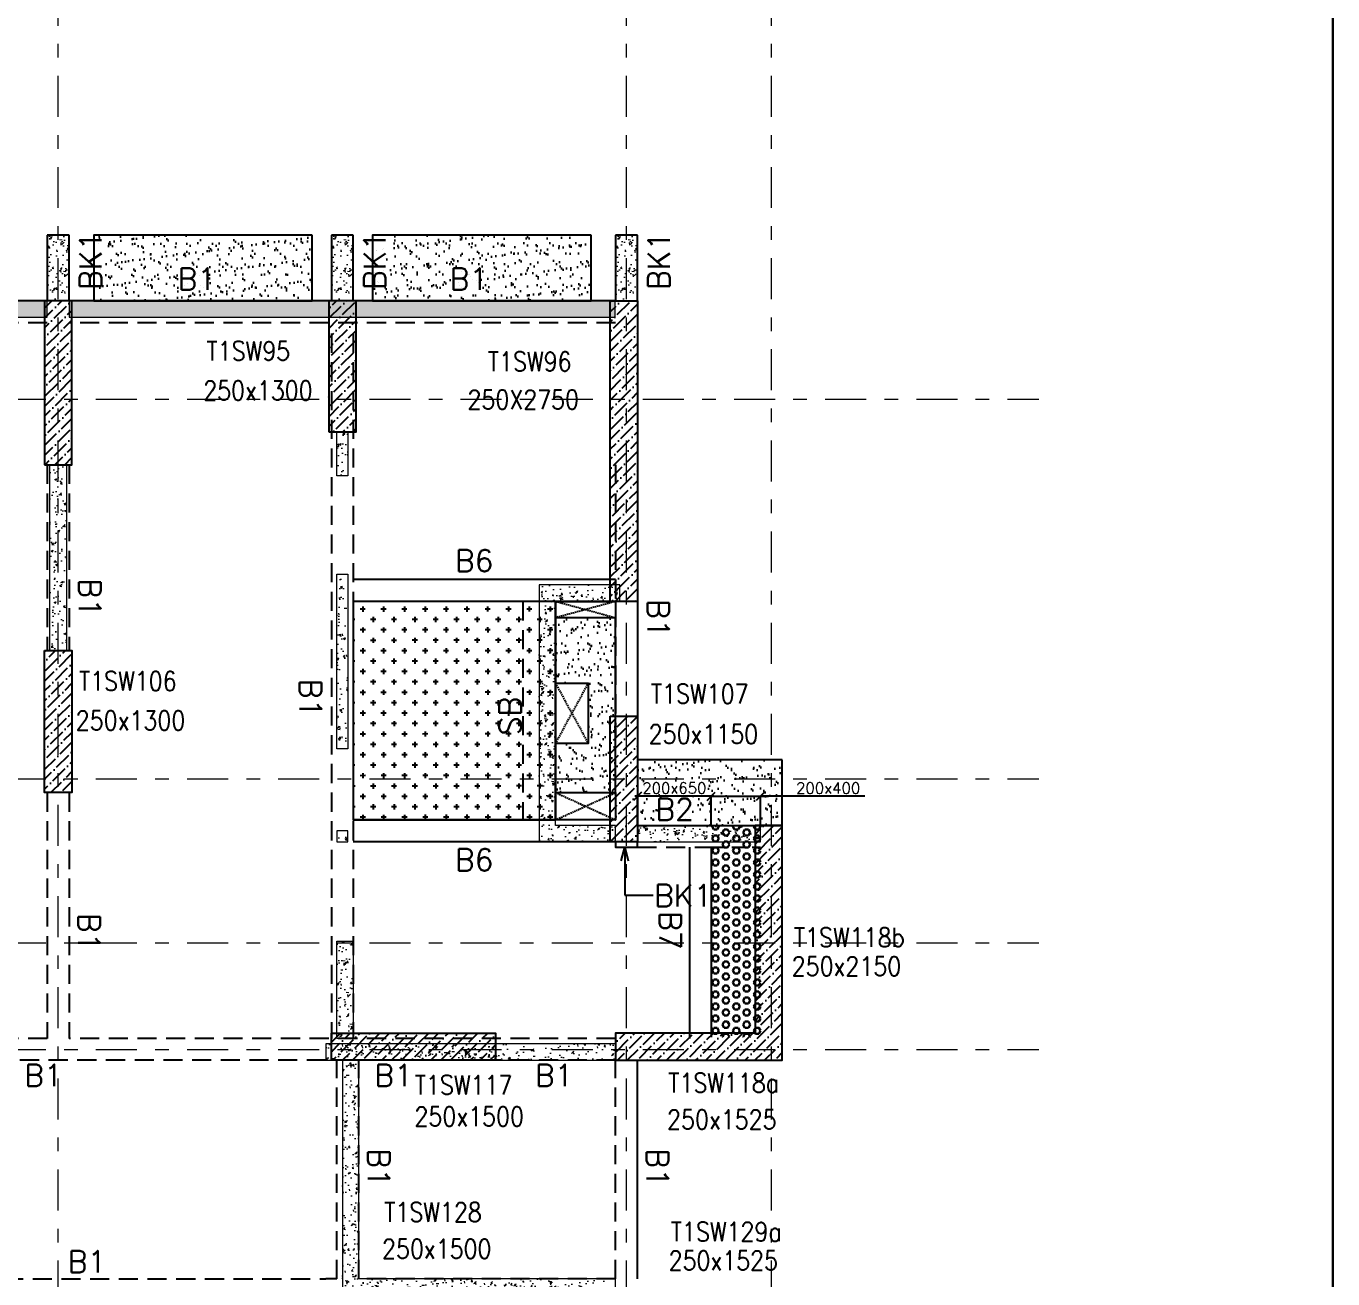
# Model space of a CAD drawing. Header units: millimetres. Extents: x 1078357 to 1340092, y -4684019 to -4550360.
# Drawn here: x 1197357 to 1209312, y -4582661 to -4571198 of the extents above; entities that cross this region are included whole.
import ezdxf

# ---------------------------------------------------------------- set-up
doc = ezdxf.new("R2010")
doc.units = ezdxf.units.MM
doc.header["$PDMODE"] = 35
for name, pattern in [('CONTINOUS', [0]), ('DGN STYLE 7', [8.34, 3.75, -1.67, 1.25, -1.67]), ('HIDDEN', [0.375, 0.25, -0.125]), ('New Retail block$0$CONTINOUS', [0])]:
    doc.linetypes.add(name, pattern=pattern)
doc.layers.get('0').update_dxf_attribs({"lineweight": 0})
doc.layers.get('Defpoints').update_dxf_attribs({"lineweight": 0})
for name, color, linetype, lineweight in [('Combine-boundary', 40, 'Continuous', 30), ('GRID LINE', 8, 'Continuous', 0), ('HATCH', 8, 'Continuous', 30), ('S-COL-IDEN', 30, 'Continuous', 25), ('S-NON STR RCC WALL', 8, 'Continuous', 0)]:
    doc.layers.add(name, color=color, linetype=linetype, lineweight=lineweight)
for name, color, linetype in [('DROP SLAB', 8, 'Continuous'), ('S-BEAM', 3, 'Continuous'), ('S-BEAM-IDEN', 6, 'Continuous'), ('S-COL_STOP', 12, 'Continuous'), ('S-CUTOUT', 8, 'Continuous'), ('S-SLAB-PROJECTION', 2, 'New Retail block$0$CONTINOUS'), ('S-SLAB-STOP', 8, 'New Retail block$0$CONTINOUS')]:
    doc.layers.add(name, color=color, linetype=linetype)
doc.styles.add('Roman', font='romans')
doc.styles.add('ROMANS', font='romans.shx', dxfattribs={"width": 0.85})
doc.dimstyles.new('HARESH', dxfattribs={"dimtxt": 150, "dimasz": 75, "dimexe": 0, "dimexo": 0, "dimgap": 25, "dimtad": 1, "dimdec": 0, "dimdsep": 46, "dimtxsty": 'Roman', "dimblk": 'OBLIQUE', "dimcen": 225, "dimdle": 25, "dimclrd": 2, "dimclre": 2, "dimclrt": 7, "dimadec": 8, "dimazin": 1, "dimtfac": 1, "dimtdec": 0, "dimtmove": 0, "dimatfit": 0, "dimfxl": 1, "dimlwd": -1, "dimlwe": -1, "dimarcsym": 0})
pattern_1 = [(50, (-5225719.91, 23613938.34), (182.184669, -15.93908554), [19.05, -209.55]), (355, (-5225719.9, 23613938.34), (-35.2434214, 191.0568452), [15.24, -167.6405842]), (100.4514447, (-5225704.73, 23613937.02), (146.9412471, 175.1177519), [16.1900088, -178.0902446]), (46.1842, (-5225719.9, 23613989.14), (271.0790409, -42.042328), [28.575, -314.325]), (96.6355576, (-5225697.32, 23613985.64), (237.404134, 247.4261246), [24.2850231, -267.1356082]), (351.1841512, (-5225719.9, 23613989.14), (237.404134, 247.4261246), [22.859967, -251.459732]), (21, (-5225694.51, 23613976.44), (151.6143913, -102.2651982), [19.05, -209.55]), (326, (-5225694.5, 23613976.44), (61.8020283, 184.1879661), [15.24, -167.64]), (71.451445, (-5225681.87, 23613967.92), (213.4164193, 81.9227689), [16.1900088, -178.0899376]), (37.5, (-5225719.91, 23613938.345), (3.08860325, 84.55503887), [0, -165.608, 0, -170.18, 0, -168.275]), (7.5, (-5225719.91, 23613938.345), (66.8196625, 100.18057482), [0, -97.028, 0, -161.798, 0, -64.135]), (327.5, (-5225776.55, 23613938.345), (135.59059517, -5.728744), [0, -63.5, 0, -198.12, 0, -262.89]), (317.5, (-5225801.95, 23613938.34), (148.1291814, 25.42649103), [0, -82.55, 0, -131.572, 0, -186.69])]
pattern_2 = [(50, (-4128495.19, 18929919.16), (182.184669, -15.9390855), [19.05, -209.55]), (355, (-4128495.2, 18929919.16), (-35.2434214, 191.0568452), [15.24, -167.6405842]), (100.4514447, (-4128480.01, 18929917.83), (146.9412471, 175.1177519), [16.1900088, -178.0902446]), (46.1842, (-4128495.2, 18929969.96), (271.0790409, -42.042328), [28.575, -314.325]), (96.6355576, (-4128472.6, 18929966.45), (237.404134, 247.4261246), [24.285023, -267.1356082]), (351.1841512, (-4128495.2, 18929969.96), (237.404134, 247.4261246), [22.859967, -251.459732]), (21, (-4128469.79, 18929957.26), (151.6143913, -102.2651982), [19.05, -209.55]), (326, (-4128469.8, 18929957.26), (61.8020283, 184.1879661), [15.24, -167.64]), (71.451445, (-4128457.16, 18929948.74), (213.4164193, 81.9227689), [16.1900088, -178.0899376]), (37.5, (-4128495.19, 18929919.16), (3.08860325, 84.55503887), [0, -165.608, 0, -170.18, 0, -168.275]), (7.5, (-4128495.19, 18929919.16), (66.8196625, 100.18057482), [0, -97.028, 0, -161.798, 0, -64.135]), (327.5, (-4128551.834, 18929919.16), (135.59059517, -5.728744), [0, -63.5, 0, -198.12, 0, -262.89]), (317.5, (-4128577.23, 18929919.16), (148.1291814, 25.42649103), [0, -82.55, 0, -131.572, 0, -186.69])]
pattern_3 = [(37.4701541, (-1792183.12, 9413858.76), (-4.7236114, 146.8264517), [0, -115.824, 0, -129.54, 0, -123.825]), (7.4701541, (-1792183.12, 9413858.76), (134.9689868, 214.9772528), [0, -62.484, 0, -104.394, 0, -40.005]), (327.4701541, (-1792276.84, 9413858.81), (237.2979035, 0.3075449), [0, -38.1, 0, -137.16, 0, -179.07]), (317.4701541, (-1792276.84, 9413858.81), (229.1017424, 66.759465), [0, -19.05, 0, -89.916, 0, -102.87])]
pattern_4 = [(45, (2236684.96, -9406181.02), (33.67596045, 123.4785217), [158.75, -31.75, 0, -31.75])]

# ---------------------------------------------------------------- blocks, each defined once
blk = doc.blocks.new('_Oblique')
at = {"color": 0, "linetype": 'ByBlock', "lineweight": -2}
blk.add_line((-0.5, -0.5), (0.5, 0.5), dxfattribs=at)
blk = doc.blocks.new('*D551')
at = {"layer": 'Defpoints', "color": 0, "ltscale": 700, "transparency": 16777216}
for p in [(1204075, -4578245), (1203625, -4578511, 0), (1204075, -4578511, 0)]:
    blk.add_point(p, dxfattribs=at)
at = {"layer": 'S-BEAM-IDEN', "color": 2, "ltscale": 700, "transparency": 16777216}
for p, q in [((1203625, -4578245), (1203550, -4578245)), ((1203625, -4578511), (1203625, -4578245)), ((1203625, -4578245), (1204075, -4578245)), ((1203625, -4578245), (1204075, -4578245)), ((1204075, -4578511), (1204075, -4578245)), ((1204075, -4578245), (1204150, -4578245)), ((1205031, -4578245), (1204075, -4578245))]:
    blk.add_line(p, q, dxfattribs=at)
at = {"layer": 'S-BEAM-IDEN', "color": 2, "ltscale": 700, "transparency": 16777216, "xscale": 75, "yscale": 75, "zscale": 75}
blk.add_blockref('_Oblique', (1203625, -4578245), dxfattribs=at)
at = {"layer": 'S-BEAM-IDEN', "color": 2, "ltscale": 700, "transparency": 16777216, "xscale": 75, "yscale": 75, "zscale": 75, "rotation": 180}
blk.add_blockref('_Oblique', (1204075, -4578245), dxfattribs=at)
at = {"layer": 'S-BEAM-IDEN', "ltscale": 700, "transparency": 16777216, "insert": (1204695, -4578170), "char_height": 150, "attachment_point": 5, "style": 'Roman'}
blk.add_mtext('{\\H0.666667x;200x400}', dxfattribs=at)
blk = doc.blocks.new('*D552')
at = {"layer": 'Defpoints', "color": 0, "ltscale": 700, "transparency": 16777216}
for p in [(1202950, -4578245), (1202950, -4578511, 0), (1203625, -4578511)]:
    blk.add_point(p, dxfattribs=at)
at = {"layer": 'S-BEAM-IDEN', "color": 2, "ltscale": 700, "transparency": 16777216}
for p, q in [((1203650, -4578245), (1202925, -4578245)), ((1202950, -4578511), (1202950, -4578245)), ((1203625, -4578511), (1203625, -4578245))]:
    blk.add_line(p, q, dxfattribs=at)
at = {"layer": 'S-BEAM-IDEN', "color": 2, "ltscale": 700, "transparency": 16777216, "xscale": 75, "yscale": 75, "zscale": 75, "rotation": 180}
blk.add_blockref('_Oblique', (1202950, -4578245), dxfattribs=at)
at = {"layer": 'S-BEAM-IDEN', "color": 2, "ltscale": 700, "transparency": 16777216, "xscale": 75, "yscale": 75, "zscale": 75}
blk.add_blockref('_Oblique', (1203625, -4578245), dxfattribs=at)
at = {"layer": 'S-BEAM-IDEN', "ltscale": 700, "transparency": 16777216, "insert": (1203288, -4578170), "char_height": 150, "attachment_point": 5, "style": 'Roman'}
blk.add_mtext('{\\H0.666667x;200x650}', dxfattribs=at)

msp = doc.modelspace()

# ---------------------------------------------------------------- hatches: boundary and pattern name
at = {"layer": 'DROP SLAB'}
h = msp.add_hatch(dxfattribs=at)
h.set_pattern_fill('CROSS', color=8, scale=15, angle=0.03079)
h.set_pattern_definition([(180.03079016, (-2150741.29, 9463994.93), (-95.1987999, -95.3011726), [47.625, -142.875]), (270.03079016, (-2150765.12, 9464018.725), (95.3011726, -95.1987999), [47.625, -142.875])])
h.paths.add_polyline_path([(1202201.3, -4576461.7), (1200350.4, -4576461.7), (1200350.4, -4578461.5), (1202201.3, -4578461.5)])
at = {"layer": 'HATCH'}
h = msp.add_hatch(dxfattribs=at)
h.set_pattern_fill('AR-SAND', color=8, scale=3, angle=179.97015)
h.set_pattern_definition(pattern_3)
h.paths.add_polyline_path([(1199975.4, -4573111.5), (1197975.4, -4573111.5), (1197975.4, -4573711.5), (1199975.4, -4573711.5)])
h = msp.add_hatch(dxfattribs=at)
h.set_pattern_fill('AR-SAND', color=8, scale=3, angle=179.97015)
h.set_pattern_definition(pattern_3)
h.paths.add_polyline_path([(1202525.4, -4573111.5), (1200525.4, -4573111.5), (1200525.4, -4573711.5), (1202525.4, -4573711.5)])
h = msp.add_hatch(dxfattribs=at)
h.set_pattern_fill('AR-SAND', color=8, scale=3, angle=0.02985)
h.set_pattern_definition([(37.47015413, (-3829297.23, 18781933.92), (-4.72361136, 146.8264517), [0, -115.824, 0, -129.54, 0, -123.825]), (7.4701541, (-3829297.23, 18781933.92), (134.9689868, 214.9772528), [0, -62.484, 0, -104.394, 0, -40.005]), (327.4701541, (-3829390.96, 18781933.97), (237.2979035, 0.3075449), [0, -38.1, 0, -137.16, 0, -179.07]), (317.4701541, (-3829390.96, 18781933.97), (229.1017424, 66.759465), [0, -19.05, 0, -89.916, 0, -102.87])])
edge = h.paths.add_edge_path()
edge.add_line((1202735.8, -4576611.5), (1202201.3, -4576611.5))
edge.add_line((1202201.3, -4576611.5), (1202201.3, -4577211.5))
edge.add_line((1202201.3, -4577211.5), (1202500.4, -4577211.5))
edge.add_line((1202500.4, -4577211.5), (1202500.4, -4577761.5))
edge.add_line((1202500.4, -4577761.5), (1202200.4, -4577761.5))
edge.add_line((1202200.4, -4577761.5), (1202200.4, -4578211.5))
edge.add_line((1202200.4, -4578211.5), (1202750.4, -4578211.5))
edge.add_line((1202750.4, -4578211.5), (1202750.4, -4576611.5))
h = msp.add_hatch(dxfattribs=at)
h.set_pattern_fill('AR-SAND', color=8, scale=3, angle=179.97015)
h.set_pattern_definition([(37.4701541, (-2889407.83, 14097877.95), (-4.72361136, 146.8264517), [0, -115.824, 0, -129.54, 0, -123.825]), (7.4701541, (-2889407.83, 14097877.95), (134.9689868, 214.9772528), [0, -62.484, 0, -104.394, 0, -40.005]), (327.4701541, (-2889501.56, 14097878), (237.2979035, 0.3075449), [0, -38.1, 0, -137.16, 0, -179.07]), (317.4701541, (-2889501.56, 14097878), (229.1017424, 66.759465), [0, -19.05, 0, -89.916, 0, -102.87])])
h.paths.add_polyline_path([(1204275.4, -4577911.5), (1202950.4, -4577911.5), (1202950.4, -4578511.5), (1204275.4, -4578511.5)])
at = {"layer": 'HATCH', "ltscale": 1000}
h = msp.add_hatch(dxfattribs=at)
h.set_pattern_fill('HEX', color=8, scale=10, angle=180)
h.set_pattern_definition([(180, (19150.88, 292312.71), (-7e-15, -54.99261315), [31.75, -63.5]), (300, (19150.88, 292312.71), (47.625, 27.4963066), [31.75, -63.5]), (240, (19119.13, 292312.71), (47.625, -27.4963066), [31.75, -63.5])])
h.paths.add_polyline_path([(1204075.4, -4580450.9), (1203625.4, -4580450.9), (1203625.3, -4578511.5), (1204075.3, -4578511.5)])
at = {"layer": 'S-COL_STOP', "lineweight": 25}
h = msp.add_hatch(dxfattribs=at)
h.set_pattern_fill('ANSI36', color=8, scale=20)
h.set_pattern_definition(pattern_4)
h.paths.add_polyline_path([(1197525.6, -4575211.5), (1197775.6, -4575211.5), (1197775.6, -4573711.6), (1197525.6, -4573711.6)])
h = msp.add_hatch(dxfattribs=at)
h.set_pattern_fill('ANSI36', color=8, scale=20)
h.set_pattern_definition(pattern_4)
h.paths.add_polyline_path([(1200125.6, -4574911.6), (1200375.6, -4574911.6), (1200375.6, -4573711.6), (1200125.6, -4573711.6)])
h = msp.add_hatch(dxfattribs=at)
h.set_pattern_fill('ANSI36', color=8, scale=20)
h.set_pattern_definition(pattern_4)
h.paths.add_polyline_path([(1202700.6, -4573711.6), (1202950.6, -4573711.6), (1202950.6, -4576461.7), (1202700.6, -4576461.7)])
h = msp.add_hatch(dxfattribs=at)
h.set_pattern_fill('ANSI36', color=8, scale=20)
h.set_pattern_definition(pattern_4)
h.paths.add_polyline_path([(1197525.6, -4576911.5), (1197775.6, -4576911.5), (1197775.6, -4578211.5), (1197525.6, -4578211.5)])
h = msp.add_hatch(dxfattribs=at)
h.set_pattern_fill('ANSI36', color=8, scale=20)
h.set_pattern_definition(pattern_4)
h.paths.add_polyline_path([(1202700.6, -4577511.5), (1202950.6, -4577511.5), (1202950.6, -4578661.5), (1202700.6, -4578661.5)])
h = msp.add_hatch(dxfattribs=at)
h.set_pattern_fill('ANSI36', color=8, scale=20)
h.set_pattern_definition(pattern_4)
h.paths.add_polyline_path([(1204025.6, -4580411.6), (1202750.6, -4580411.6), (1202750.6, -4580661.6), (1204275.6, -4580661.6), (1204275.6, -4578511.6), (1204025.6, -4578511.6)])
h = msp.add_hatch(dxfattribs=at)
h.set_pattern_fill('ANSI36', color=8, scale=20)
h.set_pattern_definition(pattern_4)
h.paths.add_polyline_path([(1200150.6, -4580411.5), (1201650.6, -4580411.5), (1201650.6, -4580661.5), (1200150.6, -4580661.5)])
at = {"layer": 'S-NON STR RCC WALL'}
h = msp.add_hatch(dxfattribs=at)
h.set_pattern_fill('AR-CONC', color=256, angle=180)
h.set_pattern_definition([(50, (-7336294.34, 32981976.72), (182.184669, -15.93908554), [19.05, -209.55]), (355, (-7336294.34, 32981976.72), (-35.2434214, 191.0568452), [15.24, -167.6405842]), (100.4514447, (-7336279.16, 32981975.4), (146.9412471, 175.1177519), [16.1900088, -178.0902446]), (46.1842, (-7336294.34, 32982027.52), (271.0790409, -42.0423279), [28.575, -314.325]), (96.6355576, (-7336271.75, 32982024.02), (237.404134, 247.4261246), [24.2850231, -267.1356082]), (351.1841512, (-7336294.34, 32982027.52), (237.404134, 247.4261246), [22.859967, -251.459732]), (21, (-7336268.94, 32982014.82), (151.61439127, -102.2651982), [19.05, -209.55]), (326, (-7336268.94, 32982014.82), (61.80202835, 184.1879661), [15.24, -167.64]), (71.451445, (-7336256.3, 32982006.3), (213.4164193, 81.9227689), [16.1900088, -178.0899376]), (37.5, (-7336294.34, 32981976.724), (3.08860325, 84.55503887), [0, -165.608, 0, -170.18, 0, -168.275]), (7.5, (-7336294.34, 32981976.72), (66.8196625, 100.18057482), [0, -97.028, 0, -161.798, 0, -64.135]), (327.5, (-7336350.98, 32981976.724), (135.59059517, -5.72874399), [0, -63.5, 0, -198.12, 0, -262.89]), (317.5, (-7336376.38, 32981976.72), (148.1291814, 25.42649103), [0, -82.55, 0, -131.572, 0, -186.69])])
h.paths.add_polyline_path([(1197750.4, -4573711.5), (1197750.4, -4573111.5), (1197550.4, -4573111.5), (1197550.4, -4573711.5), (1197750.4, -4573711.5)], is_closed=False)
h = msp.add_hatch(dxfattribs=at)
h.set_pattern_fill('AR-CONC', color=256, angle=180)
h.set_pattern_definition([(50, (-7333694.32, 32981976.72), (182.184669, -15.93908554), [19.05, -209.55]), (355, (-7333694.32, 32981976.72), (-35.2434214, 191.0568452), [15.24, -167.6405842]), (100.4514447, (-7333679.14, 32981975.39), (146.9412471, 175.1177519), [16.1900088, -178.0902446]), (46.1842, (-7333694.32, 32982027.52), (271.0790409, -42.0423279), [28.575, -314.325]), (96.6355576, (-7333671.73, 32982024.02), (237.404134, 247.4261246), [24.2850231, -267.1356082]), (351.1841512, (-7333694.32, 32982027.52), (237.404134, 247.4261246), [22.859967, -251.459732]), (21, (-7333668.92, 32982014.82), (151.61439127, -102.2651982), [19.05, -209.55]), (326, (-7333668.92, 32982014.82), (61.80202835, 184.1879661), [15.24, -167.64]), (71.451445, (-7333656.28, 32982006.3), (213.4164193, 81.9227689), [16.1900088, -178.0899376]), (37.5, (-7333694.32, 32981976.72), (3.08860325, 84.55503887), [0, -165.608, 0, -170.18, 0, -168.275]), (7.5, (-7333694.32, 32981976.72), (66.8196625, 100.18057482), [0, -97.028, 0, -161.798, 0, -64.135]), (327.5, (-7333750.96, 32981976.72), (135.59059517, -5.72874399), [0, -63.5, 0, -198.12, 0, -262.89]), (317.5, (-7333776.36, 32981976.72), (148.1291814, 25.42649103), [0, -82.55, 0, -131.572, 0, -186.69])])
h.paths.add_polyline_path([(1200350.4, -4573711.5), (1200350.4, -4573111.5), (1200150.5, -4573111.5), (1200150.5, -4573711.5), (1200350.4, -4573711.5)], is_closed=False)
h = msp.add_hatch(dxfattribs=at)
h.set_pattern_fill('AR-CONC', color=256, angle=180)
h.set_pattern_definition([(50, (-7331094.32, 32981976.72), (182.184669, -15.93908554), [19.05, -209.55]), (355, (-7331094.32, 32981976.72), (-35.2434214, 191.0568452), [15.24, -167.6405842]), (100.4514447, (-7331079.14, 32981975.39), (146.9412471, 175.1177519), [16.1900088, -178.0902446]), (46.1842, (-7331094.32, 32982027.52), (271.0790409, -42.0423279), [28.575, -314.325]), (96.6355576, (-7331071.73, 32982024.02), (237.404134, 247.4261246), [24.2850231, -267.1356082]), (351.1841512, (-7331094.32, 32982027.52), (237.404134, 247.4261246), [22.859967, -251.459732]), (21, (-7331068.92, 32982014.82), (151.61439127, -102.2651982), [19.05, -209.55]), (326, (-7331068.92, 32982014.82), (61.80202835, 184.1879661), [15.24, -167.64]), (71.451445, (-7331056.28, 32982006.3), (213.4164193, 81.9227689), [16.1900088, -178.0899376]), (37.5, (-7331094.32, 32981976.72), (3.08860325, 84.55503887), [0, -165.608, 0, -170.18, 0, -168.275]), (7.5, (-7331094.32, 32981976.72), (66.8196625, 100.18057482), [0, -97.028, 0, -161.798, 0, -64.135]), (327.5, (-7331150.96, 32981976.72), (135.59059517, -5.72874399), [0, -63.5, 0, -198.12, 0, -262.89]), (317.5, (-7331176.36, 32981976.72), (148.1291814, 25.42649103), [0, -82.55, 0, -131.572, 0, -186.69])])
h.paths.add_polyline_path([(1202950.4, -4573711.5), (1202950.4, -4573111.5), (1202750.5, -4573111.5), (1202750.5, -4573711.5), (1202950.4, -4573711.5)], is_closed=False)
h = msp.add_hatch(dxfattribs=at)
h.set_pattern_fill('AR-CONC', color=256)
h.set_pattern_definition(pattern_2)
h.paths.add_polyline_path([(1192875.4, -4573711.5), (1192550.4, -4573711.5), (1192550.4, -4573861.5), (1192875.4, -4573861.5)])
h.paths.add_polyline_path([(1194675.4, -4573711.5), (1192875.4, -4573711.5), (1192875.4, -4573861.5), (1194675.4, -4573861.5)])
h.paths.add_polyline_path([(1200625.4, -4573711.6), (1199875.4, -4573711.6), (1199875.4, -4573861.5), (1200625.4, -4573861.5)])
h.paths.add_polyline_path([(1199875.4, -4573711.5), (1198075.4, -4573711.5), (1198075.4, -4573861.5), (1199875.4, -4573861.5)])
h.paths.add_polyline_path([(1195425.4, -4573711.5), (1194675.4, -4573711.5), (1194675.4, -4573861.5), (1195425.4, -4573861.5)])
h.paths.add_polyline_path([(1197225.4, -4573711.5), (1195425.4, -4573711.5), (1195425.4, -4573861.5), (1197225.4, -4573861.5)])
h.paths.add_polyline_path([(1202747.5, -4573711.5), (1202425.4, -4573711.5), (1202425.4, -4573861.5), (1202747.5, -4573861.5)])
h.paths.add_polyline_path([(1198075.4, -4573711.5), (1197750.4, -4573711.5), (1197750.4, -4573861.5), (1198075.4, -4573861.5)])
h.paths.add_polyline_path([(1197550.4, -4573711.5), (1197225.4, -4573711.5), (1197225.4, -4573861.5), (1197550.4, -4573861.5)])
h.paths.add_polyline_path([(1202425.4, -4573711.5), (1200625.4, -4573711.5), (1200625.4, -4573861.5), (1202425.4, -4573861.5)])
h = msp.add_hatch(dxfattribs=at)
h.set_pattern_fill('AR-CONC', color=256, angle=180)
h.set_pattern_definition([(50, (1200263.83, -4390341.82), (182.18467, -15.93909), [19.05, -209.55]), (355, (1200263.83, -4390341.82), (-35.24342, 191.05685), [15.24, -167.64058]), (100.45144, (1200279.01, -4390343.14), (146.94125, 175.11775), [16.19, -178.09024]), (46.1842, (1200263.83, -4390291.02), (271.07904, -42.04233), [28.575, -314.325]), (96.63556, (1200286.42, -4390294.52), (237.40413, 247.42612), [24.28502, -267.1356]), (351.18415, (1200263.83, -4390291.02), (237.40413, 247.42612), [22.85997, -251.45973]), (21, (1200289.23, -4390303.72), (151.61439, -102.2652), [19.05, -209.55]), (326, (1200289.23, -4390303.72), (61.80203, 184.18797), [15.24, -167.64]), (71.45144, (1200301.86, -4390312.24), (213.41642, 81.92277), [16.19, -178.08994]), (37.5, (1200263.83, -4390341.815), (3.088603, 84.55504), [0, -165.608, 0, -170.18, 0, -168.275]), (7.5, (1200263.83, -4390341.815), (66.819663, 100.180575), [0, -97.028, 0, -161.798, 0, -64.135]), (327.5, (1200207.19, -4390341.815), (135.590595, -5.728744), [0, -63.5, 0, -198.12, 0, -262.89]), (317.5, (1200181.79, -4390341.82), (148.12918, 25.42649), [0, -82.55, 0, -131.572, 0, -186.69])])
h.paths.add_polyline_path([(1200200.4, -4574911.5), (1200300.4, -4574911.5), (1200300.4, -4575311.5), (1200200.4, -4575311.5)])
at = {"layer": 'S-NON STR RCC WALL', "ltscale": 700}
h = msp.add_hatch(dxfattribs=at)
h.set_pattern_fill('AR-CONC', color=256)
h.set_pattern_definition([(50, (64459.47, 293960.95), (182.184669, -15.9390855), [19.05, -209.55]), (355, (64459.47, 293960.95), (-35.2434214, 191.056845), [15.24, -167.640584]), (100.4514447, (64474.66, 293959.62), (146.941247, 175.117752), [16.190009, -178.0902446]), (46.1842, (64459.47, 294011.75), (271.079041, -42.042328), [28.575, -314.325]), (96.6355576, (64482.06, 294008.24), (237.404134, 247.426125), [24.285023, -267.135608]), (351.184151, (64459.47, 294011.75), (237.404134, 247.426125), [22.859967, -251.459732]), (21, (64484.87, 293999.05), (151.6143913, -102.265198), [19.05, -209.55]), (326, (64484.87, 293999.05), (61.802028, 184.187966), [15.24, -167.64]), (71.451445, (64497.51, 293990.52), (213.416419, 81.922769), [16.190009, -178.0899376]), (37.5, (64459.475, 293960.946), (3.08860325, 84.5550389), [0, -165.608, 0, -170.18, 0, -168.275]), (7.5, (64459.475, 293960.95), (66.8196625, 100.1805748), [0, -97.028, 0, -161.798, 0, -64.135]), (327.5, (64402.83, 293960.946), (135.5905952, -5.728744), [0, -63.5, 0, -198.12, 0, -262.89]), (317.5, (64377.43, 293960.95), (148.1291814, 25.426491), [0, -82.55, 0, -131.572, 0, -186.69])])
h.paths.add_polyline_path([(1197575.4, -4575211.4), (1197725.4, -4575211.4), (1197725.4, -4576911.4), (1197575.4, -4576911.4)])
at = {"layer": 'S-NON STR RCC WALL'}
h = msp.add_hatch(dxfattribs=at)
h.set_pattern_fill('AR-CONC', color=256, angle=180)
h.set_pattern_definition([(50, (2297488.54, -9074361), (182.184669, -15.9390855), [19.05, -209.55]), (355, (2297488.54, -9074361), (-35.2434214, 191.056845), [15.24, -167.640584]), (100.4514447, (2297503.73, -9074362.33), (146.941247, 175.117752), [16.190009, -178.0902446]), (46.1842, (2297488.54, -9074310.2), (271.079041, -42.042328), [28.575, -314.325]), (96.6355576, (2297511.13, -9074313.7), (237.404134, 247.426125), [24.285023, -267.135608]), (351.184151, (2297488.54, -9074310.2), (237.404134, 247.426125), [22.859967, -251.459732]), (21, (2297513.94, -9074322.9), (151.6143913, -102.265198), [19.05, -209.55]), (326, (2297513.94, -9074322.9), (61.802028, 184.187966), [15.24, -167.64]), (71.451445, (2297526.58, -9074331.42), (213.416419, 81.922769), [16.190009, -178.0899376]), (37.5, (2297488.544, -9074361), (3.08860325, 84.5550389), [0, -165.608, 0, -170.18, 0, -168.275]), (7.5, (2297488.54, -9074361), (66.8196625, 100.1805748), [0, -97.028, 0, -161.798, 0, -64.135]), (327.5, (2297431.9, -9074361), (135.5905952, -5.728744), [0, -63.5, 0, -198.12, 0, -262.89]), (317.5, (2297406.5, -9074361), (148.1291814, 25.426491), [0, -82.55, 0, -131.572, 0, -186.69])])
h.paths.add_polyline_path([(1200200.4, -4576211.5), (1200300.4, -4576211.5), (1200300.4, -4577811.5), (1200200.4, -4577811.5)])
h = msp.add_hatch(dxfattribs=at)
h.set_pattern_fill('AR-CONC', color=256)
h.set_pattern_definition(pattern_1)
h.paths.add_polyline_path([(1202050.4, -4576311.5), (1202050.4, -4578661.5), (1202750.4, -4578661.5), (1202750.4, -4578511.5), (1202200.4, -4578511.5), (1202200.4, -4576461.5), (1202790.4, -4576461.5), (1202790.4, -4576311.5)])
h = msp.add_hatch(dxfattribs=at)
h.set_pattern_fill('AR-CONC', color=256)
h.set_pattern_definition(pattern_1)
h.paths.add_polyline_path([(1204075.4, -4578511.5), (1202950.4, -4578511.5), (1202950.4, -4578661.5), (1204075.4, -4578661.5)])
h = msp.add_hatch(dxfattribs=at)
h.set_pattern_fill('AR-CONC', color=256, angle=180)
h.set_pattern_definition([(50, (2297475.33, -9075725.67), (182.184669, -15.9390855), [19.05, -209.55]), (355, (2297475.33, -9075725.67), (-35.2434214, 191.056845), [15.24, -167.640584]), (100.4514447, (2297490.51, -9075727), (146.941247, 175.117752), [16.190009, -178.0902446]), (46.1842, (2297475.33, -9075674.87), (271.079041, -42.042328), [28.575, -314.325]), (96.6355576, (2297497.92, -9075678.37), (237.404134, 247.426125), [24.285023, -267.135608]), (351.184151, (2297475.33, -9075674.87), (237.404134, 247.426125), [22.859967, -251.459732]), (21, (2297500.73, -9075687.57), (151.6143913, -102.265198), [19.05, -209.55]), (326, (2297500.73, -9075687.57), (61.802028, 184.187966), [15.24, -167.64]), (71.451445, (2297513.36, -9075696.09), (213.416419, 81.922769), [16.190009, -178.0899376]), (37.5, (2297475.33, -9075725.67), (3.08860325, 84.5550389), [0, -165.608, 0, -170.18, 0, -168.275]), (7.5, (2297475.33, -9075725.67), (66.8196625, 100.1805748), [0, -97.028, 0, -161.798, 0, -64.135]), (327.5, (2297418.69, -9075725.67), (135.5905952, -5.728744), [0, -63.5, 0, -198.12, 0, -262.89]), (317.5, (2297393.29, -9075725.67), (148.1291814, 25.426491), [0, -82.55, 0, -131.572, 0, -186.69])])
h.paths.add_polyline_path([(1200200.4, -4578661.5), (1200300.4, -4578661.5), (1200300.4, -4578561.5), (1200200.4, -4578561.5)])
h = msp.add_hatch(dxfattribs=at)
h.set_pattern_fill('AR-CONC', color=256, angle=180)
h.set_pattern_definition([(50, (-6251334.37, 28297957.52), (182.184669, -15.93908554), [19.05, -209.55]), (355, (-6251334.37, 28297957.52), (-35.2434214, 191.0568452), [15.24, -167.6405842]), (100.4514447, (-6251319.19, 28297956.2), (146.9412471, 175.1177519), [16.1900088, -178.0902446]), (46.1842, (-6251334.37, 28298008.32), (271.0790409, -42.042328), [28.575, -314.325]), (96.6355576, (-6251311.78, 28298004.82), (237.404134, 247.4261246), [24.2850231, -267.1356082]), (351.1841512, (-6251334.37, 28298008.32), (237.404134, 247.4261246), [22.859967, -251.459732]), (21, (-6251308.97, 28297995.62), (151.6143913, -102.2651982), [19.05, -209.55]), (326, (-6251308.97, 28297995.62), (61.8020283, 184.1879661), [15.24, -167.64]), (71.451445, (-6251296.33, 28297987.1), (213.4164193, 81.9227689), [16.1900088, -178.0899376]), (37.5, (-6251334.37, 28297957.525), (3.08860325, 84.55503887), [0, -165.608, 0, -170.18, 0, -168.275]), (7.5, (-6251334.37, 28297957.525), (66.8196625, 100.18057482), [0, -97.028, 0, -161.798, 0, -64.135]), (327.5, (-6251391.01, 28297957.525), (135.59059517, -5.72874399), [0, -63.5, 0, -198.12, 0, -262.89]), (317.5, (-6251416.41, 28297957.52), (148.1291814, 25.42649103), [0, -82.55, 0, -131.572, 0, -186.69])])
h.paths.add_polyline_path([(1200200.4, -4579571.5), (1200350.4, -4579571.5), (1200350.4, -4580461.4), (1200200.4, -4580461.4)])
h = msp.add_hatch(dxfattribs=at)
h.set_pattern_fill('AR-CONC', color=256)
h.set_pattern_definition(pattern_2)
h.paths.add_polyline_path([(1202750.4, -4580661.5), (1202750.4, -4580511.5), (1200100.4, -4580511.5), (1200100.4, -4580661.5), (1200250.4, -4580661.5), (1200250.4, -4582811.5), (1202750.4, -4582811.5), (1202750.4, -4582661.5), (1200400.4, -4582661.5), (1200400.4, -4580661.5)])

# ---------------------------------------------------------------- linework, layer by layer
at = {"layer": 'Combine-boundary', "ltscale": 700, "elevation": 0}
msp.add_lwpolyline([(1107925.5, -4563794.5), (1209312.4, -4563794.5), (1209312.4, -4603717.1), (1107925.5, -4603717.1)], close=True, dxfattribs=at)
at = {"layer": 'GRID LINE', "linetype": 'DGN STYLE 7', "ltscale": 100, "elevation": 0}
for points in [[(1197650.4, -4592877.8), (1197650.4, -4570606.9)], [(1202850.4, -4592877.8), (1202850.4, -4570606.9)], [(1204175.4, -4592877.8), (1204175.4, -4570606.9)], [(1111260.2, -4574611.5), (1206623.6, -4574611.5)], [(1111260.2, -4578086.5), (1206623.6, -4578086.5)], [(1111260.2, -4579586.5), (1206623.6, -4579586.5)], [(1111260.2, -4580561.5), (1206623.6, -4580561.5)]]:
    msp.add_lwpolyline(points, dxfattribs=at)
at = {"layer": 'S-BEAM', "linetype": 'CONTINOUS', "ltscale": 700}
for p, q in [((1197750.4, -4573111.5, 0), (1197550.4, -4573111.5, 0)), ((1197550.4, -4573111.5, 0), (1197550.4, -4573711.5, 0)), ((1197750.4, -4573711.5, 0), (1197750.4, -4573111.5, 0)), ((1200350.4, -4573111.5, 0), (1200150.4, -4573111.5, 0)), ((1200150.4, -4573111.5, 0), (1200150.4, -4573711.5, 0)), ((1200350.4, -4573711.5, 0), (1200350.4, -4573111.5, 0)), ((1202950.4, -4573111.5, 0), (1202750.4, -4573111.5, 0)), ((1202750.4, -4573111.5, 0), (1202750.4, -4573711.5, 0)), ((1202950.4, -4573711.5, 0), (1202950.4, -4573111.5, 0)), ((1197550.4, -4573711.5, 0), (1192550.4, -4573711.5, 0)), ((1202750.4, -4573711.5, 0), (1197750.4, -4573711.7, 0)), ((1202950.4, -4575211.4, 0), (1202950.4, -4577711.5, 0)), ((1202950.5, -4578511.5, 0), (1203625.3, -4578511.5, 0)), ((1202950.4, -4582661.5, 0), (1202950.4, -4580661.5, 0))]:
    msp.add_line(p, q, dxfattribs=at)
at = {"layer": 'S-BEAM', "linetype": 'HIDDEN', "ltscale": 700}
for p, q in [((1197550.4, -4573911.5, 0), (1192550.4, -4573911.5, 0)), ((1202750.4, -4573911.5, 0), (1197750.4, -4573911.6, 0)), ((1200150.4, -4574011.5, 0), (1200150.4, -4580461.4, 0)), ((1200350.4, -4574011.5, 0), (1200350.4, -4580461.4, 0)), ((1197550.4, -4575211.4, 0), (1197550.4, -4576911.4, 0)), ((1197750.4, -4575211.4, 0), (1197750.4, -4576911.4, 0)), ((1202750.4, -4575211.4, 0), (1202750.4, -4577711.5, 0)), ((1202751.1, -4575511.5, 0), (1202750.4, -4575511.5, 0)), ((1201901.3, -4576461.7, 0), (1201901.3, -4578461.5, 0)), ((1202201.3, -4576461.7, 0), (1202201.3, -4578461.5, 0)), ((1197550.4, -4578211.5, 0), (1197550.4, -4580461.5, 0)), ((1197750.4, -4578211.5, 0), (1197750.4, -4580461.5, 0)), ((1202950.5, -4578711.5, 0), (1203625.3, -4578711.5, 0)), ((1197550.4, -4580461.4, 0), (1191875.6, -4580461.4, 0)), ((1202750.4, -4580461.4, 0), (1197750.4, -4580461.4, 0)), ((1200100.4, -4580661.4, 0), (1191875.6, -4580661.4, 0)), ((1200200.4, -4582661.5, 0), (1200200.4, -4580661.5, 0)), ((1202750.4, -4580661.4, 0), (1200400.4, -4580661.4, 0)), ((1200400.4, -4582661.5, 0), (1200400.4, -4580661.5, 0)), ((1202750.4, -4582661.5, 0), (1202750.4, -4580661.5, 0)), ((1196105.4, -4582661.5, 0), (1200100.4, -4582661.5, 0)), ((1200200.4, -4582661.5, 0), (1200100.4, -4582661.5, 0)), ((1202750.4, -4582661.5, 0), (1200400.4, -4582661.5, 0))]:
    msp.add_line(p, q, dxfattribs=at)
at = {"layer": 'S-BEAM', "ltscale": 700}
for p, q in [((1202750.5, -4576261.7, 0), (1200350.5, -4576261.7, 0)), ((1202750.3, -4578661.5, 0), (1200350.5, -4578661.5, 0)), ((1203425.3, -4578711.5, 0), (1203425.3, -4580461.5, 0))]:
    msp.add_line(p, q, dxfattribs=at)
at = {"layer": 'S-BEAM', "linetype": 'Continuous', "ltscale": 700}
for p, q in [((1202750.5, -4576461.7, 0), (1200350.5, -4576461.7, 0)), ((1202201.3, -4576461.7, 0), (1202201.3, -4578461.5, 0)), ((1202750.3, -4578461.5, 0), (1200350.5, -4578461.5, 0)), ((1203625.3, -4578711.5, 0), (1203625.3, -4580450.8, 0))]:
    msp.add_line(p, q, dxfattribs=at)
at = {"layer": 'S-BEAM', "linetype": 'ByBlock', "ltscale": 500}
msp.add_line((1203625.3, -4578511.5, 0), (1204075.3, -4578511.5, 0), dxfattribs=at)
at = {"layer": 'S-BEAM', "linetype": 'HIDDEN', "ltscale": 500}
msp.add_line((1203625.3, -4578711.5, 0), (1204075.3, -4578711.5, 0), dxfattribs=at)
at = {"layer": 'S-BEAM', "linetype": 'Continuous', "ltscale": 700, "elevation": 0}
msp.add_lwpolyline([(1202950.5, -4578661.6), (1202750.4, -4578661.6), (1202750.4, -4578711.8), (1202950.5, -4578711.8)], close=True, dxfattribs=at)
at = {"layer": 'S-COL_STOP', "lineweight": 25, "elevation": 0}
for points in [[(1197525.6, -4575211.5), (1197775.6, -4575211.5), (1197775.6, -4573711.6), (1197525.6, -4573711.6)], [(1200125.6, -4574911.6), (1200375.6, -4574911.6), (1200375.6, -4573711.6), (1200125.6, -4573711.6)], [(1197525.6, -4576911.5), (1197775.6, -4576911.5), (1197775.6, -4578211.5), (1197525.6, -4578211.5)], [(1202700.6, -4577511.5), (1202950.6, -4577511.5), (1202950.6, -4578661.5), (1202700.6, -4578661.5)], [(1200150.6, -4580411.5), (1201650.6, -4580411.5), (1201650.6, -4580661.5), (1200150.6, -4580661.5)]]:
    msp.add_lwpolyline(points, close=True, dxfattribs=at)
at = {"layer": 'S-COL_STOP', "lineweight": 25, "extrusion": (-1.00316e-06, 2.11765e-11, 1), "elevation": -1.2}
msp.add_lwpolyline([(1202700.6, -4573711.6), (1202950.6, -4573711.6), (1202950.6, -4576461.7), (1202700.6, -4576461.7)], close=True, dxfattribs=at)
at = {"layer": 'S-COL_STOP', "lineweight": 25, "extrusion": (-1.00316e-06, 1.91639e-11, 1), "elevation": -1.2}
msp.add_lwpolyline([(1203975.6, -4580411.6), (1202750.6, -4580411.6), (1202750.6, -4580661.6), (1204275.6, -4580661.6), (1204275.6, -4578511.6), (1204025.6, -4578511.6), (1204025.6, -4580411.6)], close=True, dxfattribs=at)
at = {"layer": 'S-CUTOUT', "linetype": 'HIDDEN', "ltscale": 50}
for p, q in [((1202750.4, -4576461.5, 0), (1202200.4, -4576611.5, 0)), ((1202201.3, -4576461.7, 0), (1202750.4, -4576611.5, 0)), ((1202200.4, -4577211.4, 0), (1202500.5, -4577761.4, 0)), ((1202200.4, -4577761.4, 0), (1202500.5, -4577211.4, 0)), ((1202200.8, -4578211.6, 0), (1202750.6, -4578461.6, 0)), ((1202200.8, -4578461.6, 0), (1202750.8, -4578211.6, 0))]:
    msp.add_line(p, q, dxfattribs=at)
at = {"layer": 'S-CUTOUT', "linetype": 'CONTINOUS', "ltscale": 500, "elevation": 0}
for points in [[(1202200.4, -4576461.7), (1202750.4, -4576461.7), (1202750.4, -4576611.5), (1202200.4, -4576611.5)], [(1202200.5, -4577211.4), (1202500.4, -4577211.4), (1202500.5, -4577761.5), (1202200.5, -4577761.5)], [(1202200.8, -4578211.6), (1202750.6, -4578211.6), (1202750.6, -4578461.6), (1202200.8, -4578461.6)]]:
    msp.add_lwpolyline(points, close=True, dxfattribs=at)
at = {"layer": 'S-NON STR RCC WALL', "elevation": 0}
for points in [[(1197550.4, -4573711.5), (1192550.4, -4573711.5), (1192550.4, -4573861.5), (1197550.4, -4573861.5)], [(1202747.5, -4573711.5), (1197750.4, -4573711.5), (1197750.4, -4573861.5), (1202747.5, -4573861.5)], [(1200200.4, -4574911.5), (1200300.4, -4574911.5), (1200300.4, -4575311.5), (1200200.4, -4575311.5)], [(1202050.4, -4576311.5), (1202050.4, -4578661.5), (1202750.4, -4578661.5), (1202750.4, -4578511.5), (1202200.4, -4578511.5), (1202200.4, -4576461.5), (1202790.4, -4576461.5), (1202790.4, -4576311.5)], [(1204075.4, -4578511.5), (1202950.4, -4578511.5), (1202950.4, -4578661.5), (1204075.4, -4578661.5)], [(1202750.4, -4580661.5), (1202750.4, -4580511.5), (1200100.4, -4580511.5), (1200100.4, -4580661.5), (1200250.4, -4580661.5), (1200250.4, -4582811.5), (1202750.4, -4582811.5), (1202750.4, -4582661.5), (1200400.4, -4582661.5), (1200400.4, -4580661.5)]]:
    msp.add_lwpolyline(points, close=True, dxfattribs=at)
at = {"layer": 'S-NON STR RCC WALL', "ltscale": 700, "elevation": 0}
for points in [[(1197575.4, -4575211.4), (1197725.4, -4575211.4), (1197725.4, -4576911.4), (1197575.4, -4576911.4)], [(1200200.4, -4576211.5), (1200300.4, -4576211.5), (1200300.4, -4577811.5), (1200200.4, -4577811.5)], [(1200200.4, -4578661.5), (1200300.4, -4578661.5), (1200300.4, -4578561.5), (1200200.4, -4578561.5)], [(1200200.4, -4579571.5), (1200350.4, -4579571.5), (1200350.4, -4580461.4), (1200200.4, -4580461.4)]]:
    msp.add_lwpolyline(points, close=True, dxfattribs=at)
at = {"layer": 'S-SLAB-PROJECTION', "elevation": 0}
for points in [[(1199975.4, -4573111.5), (1197975.4, -4573111.5), (1197975.4, -4573711.5), (1199975.4, -4573711.5)], [(1202525.4, -4573111.5), (1200525.4, -4573111.5), (1200525.4, -4573711.5), (1202525.4, -4573711.5)], [(1204275.4, -4577911.5), (1202950.4, -4577911.5), (1202950.4, -4578511.5), (1204275.4, -4578511.5)]]:
    msp.add_lwpolyline(points, close=True, dxfattribs=at)
at = {"layer": 'S-SLAB-STOP', "linetype": 'CONTINOUS', "ltscale": 500, "elevation": 0}
msp.add_lwpolyline([(1202201.3, -4576461.7), (1200350.4, -4576461.7), (1200350.4, -4578461.5), (1202201.3, -4578461.5)], close=True, dxfattribs=at)
at = {"layer": 'S-SLAB-STOP', "color": 8, "ltscale": 1000, "elevation": 0}
msp.add_lwpolyline([(1202735.8, -4576611.5), (1202201.3, -4576611.5), (1202201.3, -4577211.5), (1202500.4, -4577211.5), (1202500.4, -4577761.5), (1202200.4, -4577761.5), (1202200.4, -4578211.5), (1202750.4, -4578211.5), (1202750.4, -4576611.5)], dxfattribs=at)

# ---------------------------------------------------------------- texts
at = {"layer": 'S-BEAM-IDEN', "linetype": 'HIDDEN', "ltscale": 500, "style": 'ROMANS'}
for s, rotation, p in [('BK1', 90, (1198046.1, -4573611.1, 50)), ('BK1', 90, (1200646.1, -4573611.1, 50)), ('BK1', 90, (1203246.1, -4573611.1, 50)), ('B1', 359.99906, (1198743.5, -4573611.1, -2.7)), ('B1', 359.99906, (1201232.4, -4573611.2, -2.7)), ('B1', 269.99906, (1197840.9, -4576251.8, -2.7)), ('B1', 269.99906, (1203040.9, -4576441.6, -2.7)), ('B1', 269.99906, (1199859.6, -4577171.2, -2.7)), ('B1', 269.99906, (1197833.6, -4579313.4, -2.7)), ('B1', 359.99906, (1197340.6, -4580898.6, -2.7)), ('B1', 359.99906, (1200543.5, -4580898.6, -2.7)), ('B1', 359.99906, (1202012.4, -4580898.7, -2.7)), ('B1', 269.99906, (1200484.3, -4581467.8, -2.7)), ('B1', 269.99906, (1203034.3, -4581467.8, -2.7)), ('B1', 359.99906, (1197738.1, -4582603.5, -2.7))]:
    msp.add_text(s, height=200, rotation=rotation, dxfattribs=at).set_placement(p)
at = {"layer": 'S-BEAM-IDEN', "linetype": 'Continuous', "ltscale": 700, "style": 'ROMANS'}
for s, rotation, p in [('B6', 0.00094, (1201280.9, -4576189.6, -2.7)), ('SB', 90.00094, (1201885.2, -4577686, -2.7)), ('B6', 0.00094, (1201280.9, -4578926.7, -2.7)), ('BK1', 359.99906, (1203103.5, -4579253.7, -2.7)), ('B7', 269.99866, (1203151.2, -4579296.4, -2.7))]:
    msp.add_text(s, height=200, rotation=rotation, dxfattribs=at).set_placement(p)
at = {"layer": 'S-BEAM-IDEN', "linetype": 'Continuous', "ltscale": 500, "style": 'ROMANS'}
msp.add_text('B2', height=200, dxfattribs=at).set_placement((1203114.8, -4578464.4, -2.7))
at = {"layer": 'S-COL-IDEN', "linetype": 'Continuous', "style": 'ROMANS', "width": 0.85}
for s, p in [('T1SW95', (1199007.5, -4574257.2, -320.4)), ('T1SW96', (1201581.5, -4574354.3, -320.4)), ('250x1300', (1198977.8, -4574619.6, -320.4)), ('250X2750', (1201395.5, -4574702.5, -320.4)), ('T1SW106', (1197841.1, -4577278.1, -320.4)), ('T1SW107', (1203073.3, -4577395.1, -320.4)), ('250x1300', (1197812, -4577638.8, -320.4)), ('250x1150', (1203053.3, -4577763.7, -320.4)), ('T1SW118b', (1204382.1, -4579624.3, -320.4)), ('250x2150', (1204361.9, -4579888.3, -320.4)), ('T1SW117', (1200913.3, -4580974.4, -320.4)), ('T1SW118a', (1203231.9, -4580955.5, -320.4)), ('250x1500', (1200910.6, -4581262.6, -320.4)), ('250x1525', (1203221.5, -4581290.9, -320.4)), ('T1SW128', (1200633.5, -4582138.1, -320.4)), ('T1SW129a', (1203255.6, -4582317.2, -320.4)), ('250x1500', (1200613.5, -4582474.4, -320.4)), ('250x1525', (1203235.4, -4582581.1, -320.4))]:
    msp.add_text(s, height=175, dxfattribs=at).set_placement(p)

# ---------------------------------------------------------------- dimensions: what is measured, and where the dimension line sits
at = {"layer": 'S-BEAM-IDEN', "ltscale": 700}
dim = msp.add_linear_dim(base=(1202950.2, -4578245.5, 0), p1=(1203625.2, -4578511.5, 0), p2=(1202950.2, -4578511.5, 0), angle=180, text='{\\H0.666667x;200x650}', dimstyle='HARESH', override={"dimtxsty": 'Roman', "dimclre": 2, "dimclrt": 256, "dimtmove": 1}, dxfattribs=at)
dim.commit()
dim.dimension.update_dxf_attribs({"geometry": '*D552', "text_midpoint": (1203287.7, -4578170.5, 0)})
dim = msp.add_linear_dim(base=(1204075.2, -4578245.5, 0), p1=(1203625.2, -4578511.5, 0), p2=(1204075.2, -4578511.5, 0), angle=180, text='{\\H0.666667x;200x400}', dimstyle='HARESH', override={"dimtxsty": 'Roman', "dimclre": 2, "dimclrt": 256, "dimtmove": 1}, dxfattribs=at)
dim.commit()
dim.dimension.update_dxf_attribs({"geometry": '*D551', "text_midpoint": (1204694.5, -4578267.2, 0), "dimtype": 160})

# ---------------------------------------------------------------- leaders
at = {"layer": 'S-BEAM-IDEN', "linetype": 'Continuous', "ltscale": 700}
msp.add_leader([(1202834, -4578711.8, 0), (1202834, -4579151.5, 0), (1203092.8, -4579151.5, 0)], dimstyle='HARESH', override={"dimasz": 125, "dimgap": 25, "dimtad": 0, "dimclrd": 256, "dimldrblk": 'Open30'}, dxfattribs=at)

doc.saveas('drawing.dxf')
